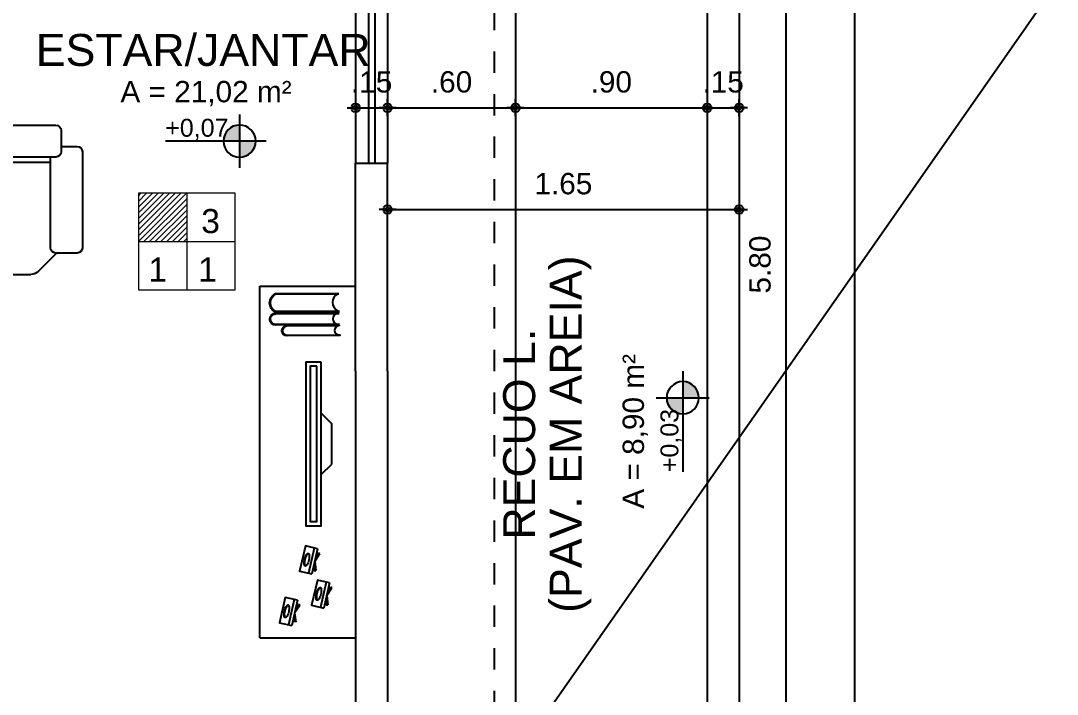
# Model space of a CAD drawing. Header units: millimetres. Extents: x 0 to 5100, y -1 to 1869.
# Drawn here: x 4692.941 to 4697.806, y 987.933 to 991.092 of the extents above; entities that cross this region are included whole.
import ezdxf

# ---------------------------------------------------------------- set-up
doc = ezdxf.new("R2010")
doc.units = ezdxf.units.MM
doc.header["$LTSCALE"] = 20
doc.linetypes.add('HIDDEN', pattern=[0.375, 0.25, -0.125])
for name, color, linetype in [('0-COTAS', 8, 'Continuous'), ('01', 4, 'Continuous'), ('02', 2, 'Continuous'), ('A-PEN-08', 8, 'Continuous'), ('A-PEN-C', 4, 'Continuous'), ('COTAS', 7, 'Continuous'), ('JANELAS_EXTERNO', 3, 'Continuous'), ('JANELAS_INTERNO', 3, 'Continuous'), ('L-Texto', 30, 'Continuous'), ('MÓVEIS', 233, 'Continuous'), ('NIVEIS', 1, 'Continuous'), ('PAREDE2.5', 5, 'Continuous')]:
    doc.layers.add(name, color=color, linetype=linetype)
doc.layers.add('ESPC', color=3, linetype='Continuous', lineweight=18)
doc.styles.add('CARIMBO_DADOS', font='arial.ttf', dxfattribs={"height": 0.1})
doc.styles.get("Standard").update_dxf_attribs({"font": 'arial.ttf'})
doc.styles.add('T20', font='PORT2', dxfattribs={"height": 0.2})
doc.styles.add('TEXT', font='arial.ttf')
doc.dimstyles.get("Standard").update_dxf_attribs({"dimtxt": 0.18, "dimasz": 0.18, "dimexe": 0.18, "dimexo": 0.0625, "dimgap": 0.09, "dimtad": 0, "dimtih": 1, "dimtoh": 1, "dimdec": 4, "dimzin": 0, "dimdsep": 46, "dimtxsty": 'Standard', "dimcen": 0.09, "dimadec": 0, "dimazin": 0, "dimtfac": 1, "dimtdec": 4, "dimtofl": 0, "dimtmove": 0, "dimatfit": 3, "dimfxl": 1, "dimtolj": 1, "dimtzin": 0, "dimarcsym": 0})

# ---------------------------------------------------------------- blocks, each defined once
blk = doc.blocks.new('Sofá02_2')
at = {"layer": '01'}
for p, q in [((-0.6025, -0.1), (-0.6025, -0.125)), ((0.6025, -0.125), (0.6025, -0.1)), ((-0.5775, -0.15), (0.5775, -0.15)), ((-0.5525, -0.575), (-0.5525, -0.15)), ((-0.5525, -0.175), (0.5525, -0.175)), ((0.0025, -0.15), (0.0025, -0.5993)), ((0.5525, -0.575), (0.5525, -0.15))]:
    blk.add_line(p, q, dxfattribs=at)
for centre, start, end in [((-0.5775, -0.125), 180, 270), ((0.5775, -0.125), 270, 0), ((-0.5775, -0.575), 270, 0), ((0.5775, -0.575), 180, 270)]:
    blk.add_arc(centre, 0.025, start, end, dxfattribs=at)
at = {"layer": '02'}
for p, q in [((0.5775, 0), (-0.5775, 0)), ((-0.6025, -0.025), (-0.6025, -0.1)), ((0.6025, -0.1), (0.6025, -0.025)), ((-0.7025, -0.125), (-0.7025, -0.575)), ((-0.6025, -0.1), (-0.6775, -0.1)), ((0.6025, -0.1), (0.6775, -0.1)), ((0.7025, -0.125), (0.7025, -0.575)), ((-0.6775, -0.6), (-0.5775, -0.6)), ((-0.5825, -0.5993), (-0.4964, -0.6854)), ((0.0025, -0.5993), (-0.0836, -0.6854)), ((0.0025, -0.5993), (0.0886, -0.6854)), ((0.5875, -0.5993), (0.5014, -0.6854)), ((0.6775, -0.6), (0.5775, -0.6)), ((-0.1189, -0.7), (-0.4611, -0.7)), ((0.4661, -0.7), (0.1239, -0.7))]:
    blk.add_line(p, q, dxfattribs=at)
for centre, radius, start, end in [((-0.5775, -0.025), 0.025, 90, 180), ((0.5775, -0.025), 0.025, 0, 90), ((-0.6775, -0.125), 0.025, 90, 180), ((0.6775, -0.125), 0.025, 0, 90), ((-0.6775, -0.575), 0.025, 180, 270), ((0.6775, -0.575), 0.025, 270, 0), ((-0.4611, -0.65), 0.05, 225, 270), ((-0.1189, -0.65), 0.05, 270, 315), ((0.1239, -0.65), 0.05, 225, 270), ((0.4661, -0.65), 0.05, 270, 315)]:
    blk.add_arc(centre, radius, start, end, dxfattribs=at)
blk = doc.blocks.new('CIRCULOS')
at = {"layer": 'COTAS'}
for p, q in [((-4, 0), (4, 0)), ((0, 4), (0, -4))]:
    blk.add_line(p, q, dxfattribs=at)
for radius in [2, 1]:
    blk.add_circle((0, 0), radius, dxfattribs=at)
blk = doc.blocks.new('*D168')
at = {"layer": 'PAREDE2.5', "color": 8, "lineweight": -2, "ltscale": 0.05}
blk.add_line((4696.5325, 992.8386), (4696.5325, 987.0586), dxfattribs=at)
at = {"layer": 'PAREDE2.5', "color": 8, "lineweight": -2, "ltscale": 0.05, "xscale": 0.01, "yscale": 0.01, "zscale": 0.01}
for p, rotation in [((4696.5325, 992.8486), 90), ((4696.5325, 987.0486), 270)]:
    blk.add_blockref('CIRCULOS', p, dxfattribs=dict(at, rotation=rotation))
at = {"layer": 'PAREDE2.5', "color": 230, "ltscale": 0.05, "insert": (4696.4115, 989.9486), "char_height": 0.1, "attachment_point": 5, "rotation": 90, "style": 'CARIMBO_DADOS'}
blk.add_mtext('\\A1;5.80', dxfattribs=at)
blk = doc.blocks.new('*D135')
at = {"layer": 'PAREDE2.5', "color": 8, "lineweight": -2, "ltscale": 0.05}
blk.add_line((4696.8562, 974.7086), (4696.8562, 999.6886), dxfattribs=at)
at = {"layer": 'PAREDE2.5', "color": 8, "lineweight": -2, "ltscale": 0.05, "xscale": 0.01, "yscale": 0.01, "zscale": 0.01}
for p, rotation in [((4696.8562, 999.6986), 90), ((4696.8562, 974.6986), 270)]:
    blk.add_blockref('CIRCULOS', p, dxfattribs=dict(at, rotation=rotation))
at = {"layer": 'PAREDE2.5', "color": 230, "ltscale": 0.05, "insert": (4696.7351, 987.1986), "char_height": 0.1, "attachment_point": 5, "rotation": 90, "style": 'CARIMBO_DADOS'}
blk.add_mtext('\\A1;25.00', dxfattribs=at)
blk = doc.blocks.new('cotas')
at = {"layer": 'L-Texto'}
h = blk.add_hatch(color=6, dxfattribs=at)
h.paths.add_polyline_path([(0.135, 0, 0.414214), (0, 0.135), (0, 0)])
h.paths.add_polyline_path([(0, 0), (-0.135, 0, 0.414214), (0, -0.135)])
for p, q in [((0, 0.2226), (0, -0.2226)), ((-0.2226, 0), (0.621, 0))]:
    blk.add_line(p, q, dxfattribs=at)
blk.add_circle((0, 0), 0.135, dxfattribs=at)
at = {"layer": 'L-Texto', "color": 6, "style": 'T20'}
blk.add_attdef('COTA', (0.1674, 0.0378), '', height=0.15, dxfattribs=at)
blk = doc.blocks.new('*D139')
at = {"layer": 'PAREDE2.5', "color": 8, "lineweight": -2, "ltscale": 0.05}
for p, q in [((4694.5031, 990.684), (4694.4931, 990.684)), ((4694.5131, 990.684), (4694.6631, 990.684)), ((4694.6731, 990.684), (4694.6831, 990.684))]:
    blk.add_line(p, q, dxfattribs=at)
at = {"layer": 'PAREDE2.5', "color": 8, "lineweight": -2, "ltscale": 0.05, "xscale": 0.01, "yscale": 0.01, "zscale": 0.01}
blk.add_blockref('CIRCULOS', (4694.5131, 990.684), dxfattribs=at)
at = {"layer": 'PAREDE2.5', "color": 8, "lineweight": -2, "ltscale": 0.05, "xscale": 0.01, "yscale": 0.01, "zscale": 0.01, "rotation": 180}
blk.add_blockref('CIRCULOS', (4694.6631, 990.684), dxfattribs=at)
at = {"layer": 'PAREDE2.5', "color": 230, "ltscale": 0.05, "insert": (4694.5881, 990.805), "char_height": 0.1, "attachment_point": 5, "style": 'CARIMBO_DADOS'}
blk.add_mtext('\\A1;.15', dxfattribs=at)
blk = doc.blocks.new('*D140')
at = {"layer": 'PAREDE2.5', "color": 8, "lineweight": -2, "ltscale": 0.05}
blk.add_line((4694.6731, 990.684), (4695.2531, 990.684), dxfattribs=at)
at = {"layer": 'PAREDE2.5', "color": 8, "lineweight": -2, "ltscale": 0.05, "xscale": 0.01, "yscale": 0.01, "zscale": 0.01, "rotation": 180}
blk.add_blockref('CIRCULOS', (4694.6631, 990.684), dxfattribs=at)
at = {"layer": 'PAREDE2.5', "color": 8, "lineweight": -2, "ltscale": 0.05, "xscale": 0.01, "yscale": 0.01, "zscale": 0.01}
blk.add_blockref('CIRCULOS', (4695.2631, 990.684), dxfattribs=at)
at = {"layer": 'PAREDE2.5', "color": 230, "ltscale": 0.05, "insert": (4694.9631, 990.805), "char_height": 0.1, "attachment_point": 5, "style": 'CARIMBO_DADOS'}
blk.add_mtext('\\A1;.60', dxfattribs=at)
blk = doc.blocks.new('*D202')
at = {"layer": 'PAREDE2.5', "color": 8, "lineweight": -2, "ltscale": 0.05}
blk.add_line((4695.2731, 990.684), (4696.1531, 990.684), dxfattribs=at)
at = {"layer": 'PAREDE2.5', "color": 8, "lineweight": -2, "ltscale": 0.05, "xscale": 0.01, "yscale": 0.01, "zscale": 0.01, "rotation": 180}
blk.add_blockref('CIRCULOS', (4695.2631, 990.684), dxfattribs=at)
at = {"layer": 'PAREDE2.5', "color": 8, "lineweight": -2, "ltscale": 0.05, "xscale": 0.01, "yscale": 0.01, "zscale": 0.01}
blk.add_blockref('CIRCULOS', (4696.1631, 990.684), dxfattribs=at)
at = {"layer": 'PAREDE2.5', "color": 230, "ltscale": 0.05, "insert": (4695.7131, 990.805), "char_height": 0.1, "attachment_point": 5, "style": 'CARIMBO_DADOS'}
blk.add_mtext('\\A1;.90', dxfattribs=at)
blk = doc.blocks.new('*D203')
at = {"layer": 'PAREDE2.5', "color": 8, "lineweight": -2, "ltscale": 0.05}
for p, q in [((4696.1531, 990.684), (4696.1431, 990.684)), ((4696.1631, 990.684), (4696.3131, 990.684)), ((4696.3231, 990.684), (4696.3331, 990.684))]:
    blk.add_line(p, q, dxfattribs=at)
at = {"layer": 'PAREDE2.5', "color": 8, "lineweight": -2, "ltscale": 0.05, "xscale": 0.01, "yscale": 0.01, "zscale": 0.01}
blk.add_blockref('CIRCULOS', (4696.1631, 990.684), dxfattribs=at)
at = {"layer": 'PAREDE2.5', "color": 8, "lineweight": -2, "ltscale": 0.05, "xscale": 0.01, "yscale": 0.01, "zscale": 0.01, "rotation": 180}
blk.add_blockref('CIRCULOS', (4696.3131, 990.684), dxfattribs=at)
at = {"layer": 'PAREDE2.5', "color": 230, "ltscale": 0.05, "insert": (4696.2381, 990.805), "char_height": 0.1, "attachment_point": 5, "style": 'CARIMBO_DADOS'}
blk.add_mtext('\\A1;.15', dxfattribs=at)
blk = doc.blocks.new('PPT')
at = {"layer": 'ESPC'}
h = blk.add_hatch(dxfattribs=at)
h.set_pattern_fill('ANSI31', color=230, scale=0.151434, style=0)
h.set_pattern_definition([(45, (-380.857991, -318.27081), (-0.01338497334, 0.01338497334), [])])
h.paths.add_polyline_path([(2177.9103, 421.0939), (2177.9103, 420.8668), (2178.1374, 420.8668), (2178.1374, 421.0939)])
at = {"layer": 'ESPC', "color": 230}
for p, q in [((2178.1374, 421.0939), (2178.1374, 420.6396)), ((2177.9103, 420.8668), (2178.3646, 420.8668))]:
    blk.add_line(p, q, dxfattribs=at)
blk.add_lwpolyline([(2177.9103, 420.6396), (2178.3646, 420.6396), (2178.3646, 421.0939), (2177.9103, 421.0939)], close=True, dxfattribs=at)
at = {"layer": 'ESPC', "color": 230, "style": 'CARIMBO_DADOS'}
for tag, p in [('7', (2178.2055, 420.9064)), ('4', (2177.9574, 420.6791)), ('1', (2178.191, 420.6792))]:
    blk.add_attdef(tag, p, '', height=0.15, dxfattribs=at)
blk = doc.blocks.new('*D211')
at = {"layer": 'PAREDE2.5', "color": 8, "lineweight": -2, "ltscale": 0.05}
blk.add_line((4694.6731, 990.2065), (4696.3031, 990.2065), dxfattribs=at)
at = {"layer": 'PAREDE2.5', "color": 8, "lineweight": -2, "ltscale": 0.05, "xscale": 0.01, "yscale": 0.01, "zscale": 0.01, "rotation": 180}
blk.add_blockref('CIRCULOS', (4694.6631, 990.2065), dxfattribs=at)
at = {"layer": 'PAREDE2.5', "color": 8, "lineweight": -2, "ltscale": 0.05, "xscale": 0.01, "yscale": 0.01, "zscale": 0.01}
blk.add_blockref('CIRCULOS', (4696.3131, 990.2065), dxfattribs=at)
at = {"layer": 'PAREDE2.5', "color": 230, "ltscale": 0.05, "insert": (4695.4881, 990.3276), "char_height": 0.1, "attachment_point": 5, "style": 'CARIMBO_DADOS'}
blk.add_mtext('\\A1;1.65', dxfattribs=at)

msp = doc.modelspace()

# ---------------------------------------------------------------- linework, layer by layer
at = {"color": 4}
msp.add_line((4706.3323, 1003.4635), (4680.7955, 966.9473), dxfattribs=at)
at = {"layer": 'A-PEN-08', "linetype": 'HIDDEN', "ltscale": 0.001}
msp.add_line((4695.1631, 992.9486), (4695.1631, 986.3986), dxfattribs=at)
at = {"layer": 'A-PEN-C', "ltscale": 0.05}
msp.add_line((4695.2631, 992.8486), (4695.2631, 986.2986), dxfattribs=at)
at = {"layer": 'JANELAS_EXTERNO', "ltscale": 0.05}
for p, q in [((4694.5131, 992.4236), (4694.5131, 990.4236)), ((4694.6631, 992.4236), (4694.6631, 990.4236))]:
    msp.add_line(p, q, dxfattribs=at)
at = {"layer": 'JANELAS_INTERNO', "ltscale": 0.05}
for p, q in [((4694.5731, 992.4236), (4694.5731, 990.4236)), ((4694.6031, 992.4236), (4694.6031, 990.4236))]:
    msp.add_line(p, q, dxfattribs=at)
at = {"layer": 'MÓVEIS'}
for p, q in [((4694.0631, 988.1979), (4694.0631, 989.8479)), ((4694.0631, 989.8479), (4694.5131, 989.8479)), ((4694.3508, 989.2508), (4694.4008, 989.2023)), ((4694.4008, 989.0127), (4694.4008, 989.2023)), ((4694.3508, 988.9642), (4694.4008, 989.0127)), ((4694.3191, 988.619), (4694.2918, 988.5008)), ((4694.3347, 988.6154), (4694.3073, 988.4972)), ((4694.321, 988.5563), (4694.3451, 988.5926)), ((4694.3263, 988.5791), (4694.3383, 988.5971)), ((4694.3383, 988.5971), (4694.3451, 988.5926)), ((4694.3157, 988.5335), (4694.3186, 988.512)), ((4694.321, 988.5563), (4694.3267, 988.513)), ((4694.3186, 988.512), (4694.3267, 988.513)), ((4694.3752, 988.4591), (4694.3479, 988.3409)), ((4694.3908, 988.4555), (4694.3635, 988.3373)), ((4694.3771, 988.3964), (4694.4012, 988.4328)), ((4694.3824, 988.4192), (4694.3944, 988.4373)), ((4694.3944, 988.4373), (4694.4012, 988.4328)), ((4694.3771, 988.3964), (4694.3828, 988.3532)), ((4694.2246, 988.3774), (4694.1972, 988.2592)), ((4694.2402, 988.3738), (4694.2128, 988.2555)), ((4694.2265, 988.3147), (4694.2506, 988.351)), ((4694.2318, 988.3374), (4694.2438, 988.3555)), ((4694.2438, 988.3555), (4694.2506, 988.351)), ((4694.3719, 988.3736), (4694.3747, 988.3521)), ((4694.3747, 988.3521), (4694.3828, 988.3532)), ((4694.2212, 988.2919), (4694.2241, 988.2704)), ((4694.2265, 988.3147), (4694.2322, 988.2714)), ((4694.0631, 988.1979), (4694.5131, 988.1979))]:
    msp.add_line(p, q, dxfattribs=at)
for points in [[(4694.4369, 989.7266), (4694.138, 989.7245, -0.644224), (4694.1374, 989.8128), (4694.4343, 989.8148)], [(4694.4369, 989.7302), (4694.1379, 989.7281, -0.612611), (4694.1374, 989.8092), (4694.4343, 989.8112)], [(4694.4294, 989.8112, 0.612611), (4694.4299, 989.7301, 0.497032)], [(4694.4373, 989.6659), (4694.1384, 989.6638, -0.999999), (4694.138, 989.7207), (4694.4349, 989.7227)], [(4694.4373, 989.6695), (4694.1384, 989.6674, -1), (4694.138, 989.7171), (4694.435, 989.7191)], [(4694.43, 989.719, 1), (4694.4303, 989.6694, 0.811334)], [(4694.4339, 989.6606, 1), (4694.4342, 989.6192, 0.811334)], [(4694.278, 988.5339, -0.133156), (4694.2767, 988.5355, -0.089205), (4694.2744, 988.5437, -0.046171), (4694.2743, 988.5531, -0.034315), (4694.2763, 988.5655, -0.034315), (4694.28, 988.5775, -0.046171), (4694.2841, 988.5859, -0.089205), (4694.2898, 988.5922, -0.133156), (4694.2917, 988.5931, -0.227076)], [(4694.3342, 988.3741, -0.133156), (4694.3328, 988.3757, -0.089205), (4694.3305, 988.3838, -0.046171), (4694.3305, 988.3932, -0.034315), (4694.3325, 988.4056, -0.034315), (4694.3361, 988.4176, -0.046171), (4694.3403, 988.426, -0.089205), (4694.3459, 988.4324, -0.133156), (4694.3479, 988.4332, -0.227076)], [(4694.1835, 988.2923, -0.133156), (4694.1821, 988.2939, -0.089205), (4694.1799, 988.3021, -0.046171), (4694.1798, 988.3114, -0.034315), (4694.1818, 988.3238, -0.034315), (4694.1855, 988.3359, -0.046171), (4694.1896, 988.3443, -0.089205), (4694.1953, 988.3506, -0.133156), (4694.1972, 988.3514, -0.227076)]]:
    msp.add_lwpolyline(points, format="xyb", dxfattribs=at)
for points in [[(4694.4362, 989.6606), (4694.1906, 989.6589, 1), (4694.1909, 989.6175), (4694.4381, 989.6192), (4694.4382, 989.6162), (4694.1909, 989.6145, -0.999999), (4694.1906, 989.6619), (4694.4362, 989.6636)], [(4694.2766, 988.534, -0.227076), (4694.2739, 988.5362, -0.089205), (4694.2716, 988.5443, -0.046171), (4694.2715, 988.5537, -0.034315), (4694.2735, 988.5661, -0.034315), (4694.2772, 988.5781, -0.046171), (4694.2813, 988.5865, -0.089205), (4694.287, 988.5929, -0.227076), (4694.2904, 988.5936, -0.227076), (4694.2931, 988.5915, -0.089205), (4694.2954, 988.5833, -0.046171), (4694.2954, 988.5739, -0.034315), (4694.2934, 988.5615, -0.034315), (4694.2898, 988.5495, -0.046171), (4694.2856, 988.5411, -0.089205), (4694.28, 988.5347, -0.227076)], [(4694.3327, 988.3741, -0.227076), (4694.33, 988.3763, -0.089205), (4694.3277, 988.3845, -0.046171), (4694.3277, 988.3938, -0.034315), (4694.3297, 988.4063, -0.034315), (4694.3333, 988.4183, -0.046171), (4694.3375, 988.4267, -0.089205), (4694.3431, 988.433, -0.227076), (4694.3465, 988.4338, -0.227076), (4694.3492, 988.4316, -0.089205), (4694.3515, 988.4234, -0.046171), (4694.3515, 988.4141, -0.034315), (4694.3496, 988.4017, -0.034315), (4694.3459, 988.3896, -0.046171), (4694.3418, 988.3812, -0.089205), (4694.3361, 988.3749, -0.227076)], [(4694.1821, 988.2924, -0.227076), (4694.1793, 988.2945, -0.089205), (4694.1771, 988.3027, -0.046171), (4694.177, 988.3121, -0.034315), (4694.179, 988.3245, -0.034315), (4694.1827, 988.3365, -0.046171), (4694.1868, 988.3449, -0.089205), (4694.1925, 988.3513, -0.227076), (4694.1959, 988.352, -0.227076), (4694.1986, 988.3498, -0.089205), (4694.2009, 988.3417, -0.046171), (4694.2009, 988.3323, -0.034315), (4694.1989, 988.3199, -0.034315), (4694.1952, 988.3079, -0.046171), (4694.1911, 988.2995, -0.089205), (4694.1855, 988.2931, -0.227076)]]:
    msp.add_lwpolyline(points, format="xyb", close=True, dxfattribs=at)
for points in [[(4694.3508, 989.4913), (4694.2796, 989.4913), (4694.2796, 988.7237), (4694.3508, 988.7237)], [(4694.3308, 989.4713), (4694.2996, 989.4713), (4694.2996, 988.7437), (4694.3308, 988.7437)]]:
    msp.add_lwpolyline(points, close=True, dxfattribs=at)
for points in [[(4694.3347, 988.6154), (4694.2772, 988.6287), (4694.2499, 988.5105), (4694.3073, 988.4972)], [(4694.3908, 988.4555), (4694.3333, 988.4688), (4694.306, 988.3506), (4694.3635, 988.3373)], [(4694.2402, 988.3738), (4694.1827, 988.387), (4694.1554, 988.2688), (4694.2128, 988.2555)]]:
    msp.add_lwpolyline(points, dxfattribs=at)
at = {"layer": 'PAREDE2.5', "ltscale": 0.05}
for p, q in [((4696.3131, 999.6986), (4696.3131, 974.6986)), ((4696.1631, 993.4486), (4696.1631, 975.2486)), ((4694.5131, 989.4486), (4694.5131, 990.4236)), ((4694.5131, 990.4236), (4694.6631, 990.4236)), ((4694.6631, 989.4486), (4694.6631, 990.4236)), ((4694.5131, 989.4486), (4694.5131, 987.6486)), ((4694.6631, 989.4486), (4694.6631, 986.8986))]:
    msp.add_line(p, q, dxfattribs=at)

# ---------------------------------------------------------------- block references
at = {"xscale": -1}
msp.add_blockref('Sofá02_2', (4692.528, 990.6028), dxfattribs=at)
at = {"layer": '0-COTAS', "color": 6}
ref = msp.add_blockref('PPT', (2515.5827, 569.1898), dxfattribs=at)
ref.add_attrib('7', '3', (4693.7882, 990.0962), dxfattribs={"layer": 'ESPC', "color": 230, "height": 0.113, "style": 'CARIMBO_DADOS'})
ref.add_attrib('1', '1', (4693.7737, 989.869), dxfattribs={"layer": 'ESPC', "color": 230, "height": 0.113, "style": 'CARIMBO_DADOS'})
ref.add_attrib('4', '1', (4693.5401, 989.8689), dxfattribs={"layer": 'ESPC', "color": 230, "height": 0.113, "style": 'CARIMBO_DADOS'})
at = {"layer": 'NIVEIS', "color": 1}
ref = msp.add_blockref('cotas', (4693.9683, 990.5276), dxfattribs=dict(at, xscale=-0.5599999999994552, yscale=0.5599999999995505, zscale=0.5599999999999999))
ref.add_attrib('COTA', '+0,07', (4693.6192, 990.5483), dxfattribs={"color": 1, "height": 0.084, "style": 'TEXT'})
ref = msp.add_blockref('cotas', (4696.0486, 989.3238), dxfattribs=dict(at, xscale=-0.5599999999994552, yscale=0.5599999999995505, zscale=0.5599999999999999, rotation=90))
ref.add_attrib('COTA', '+0,03', (4696.0279, 988.9747), dxfattribs={"color": 1, "height": 0.084, "rotation": 90, "style": 'TEXT'})

# ---------------------------------------------------------------- texts
at = {"color": 230, "attachment_point": 5, "style": 'CARIMBO_DADOS'}
for s, insert, char_height in [('ESTAR/JANTAR', (4693.7975, 990.9543), 0.15), ('A = 21,02 m²', (4693.8108, 990.7506), 0.1)]:
    msp.add_mtext(s, dxfattribs=dict(at, insert=insert, char_height=char_height))
at = {"color": 230, "attachment_point": 5, "rotation": 90, "style": 'CARIMBO_DADOS'}
for s, insert, char_height in [('(PAV. EM AREIA)', (4695.5219, 989.153), 0.15), ('RECUO L.', (4695.2816, 989.153), 0.15), ('A = 8,90 m²', (4695.8256, 989.1663), 0.1)]:
    msp.add_mtext(s, dxfattribs=dict(at, insert=insert, char_height=char_height))

# ---------------------------------------------------------------- dimensions: what is measured, and where the dimension line sits
at = {"layer": 'PAREDE2.5', "ltscale": 0.05}
for base, p1, p2, picture, middle in [((4696.8562, 999.6986), (4696.3131, 974.6986), (4696.3131, 999.6986), '*D135', (4696.7351, 987.1986)), ((4696.5325, 987.0486), (4696.1631, 992.8486), (4694.5131, 987.0486), '*D168', (4696.4115, 989.9486))]:
    dim = msp.add_linear_dim(base=base, p1=p1, p2=p2, angle=90, dimstyle='Standard', override={"dimtxt": 0.1, "dimasz": 0.01, "dimexe": 0, "dimexo": 0, "dimgap": 0.07, "dimtad": 1, "dimtih": 0, "dimtoh": 0, "dimdec": 2, "dimzin": 5, "dimtxsty": 'CARIMBO_DADOS', "dimblk1": 'CIRCULOS', "dimblk2": 'CIRCULOS', "dimsah": 1, "dimcen": 0, "dimse1": 1, "dimse2": 1, "dimclrd": 8, "dimclre": 8, "dimclrt": 230, "dimtfac": 100, "dimtdec": 2, "dimtix": 1, "dimtofl": 1, "dimtmove": 2, "dimldrblk": 'CIRCULOS', "dimtzin": 5}, dxfattribs=at)
    dim.commit()
    dim.dimension.update_dxf_attribs({"geometry": picture, "text_midpoint": middle})
for base, p1, p2, picture, middle in [((4694.6631, 990.684), (4694.5131, 990.4736), (4694.6631, 990.4736), '*D139', (4694.5881, 990.805)), ((4695.2631, 990.684), (4694.6631, 990.4736), (4695.2631, 990.3886), '*D140', (4694.9631, 990.805)), ((4696.1631, 990.684), (4695.2631, 990.3386), (4696.1631, 990.4575), '*D202', (4695.7131, 990.805)), ((4696.3131, 990.684), (4696.1631, 990.4575), (4696.3131, 990.5045), '*D203', (4696.2381, 990.805)), ((4696.3131, 990.2065), (4694.6631, 990.3445), (4696.3131, 990.3445), '*D211', (4695.4881, 990.3276))]:
    dim = msp.add_linear_dim(base=base, p1=p1, p2=p2, dimstyle='Standard', override={"dimtxt": 0.1, "dimasz": 0.01, "dimexe": 0, "dimexo": 0, "dimgap": 0.07, "dimtad": 1, "dimtih": 0, "dimtoh": 0, "dimdec": 2, "dimzin": 5, "dimtxsty": 'CARIMBO_DADOS', "dimblk1": 'CIRCULOS', "dimblk2": 'CIRCULOS', "dimsah": 1, "dimcen": 0, "dimse1": 1, "dimse2": 1, "dimclrd": 8, "dimclre": 8, "dimclrt": 230, "dimtfac": 100, "dimtdec": 2, "dimtix": 1, "dimtofl": 1, "dimtmove": 2, "dimldrblk": 'CIRCULOS', "dimtzin": 5}, dxfattribs=at)
    dim.commit()
    dim.dimension.update_dxf_attribs({"geometry": picture, "text_midpoint": middle})

doc.saveas('drawing.dxf')
